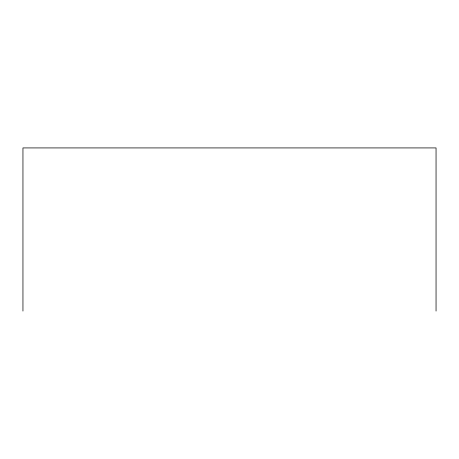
<?xml version="1.0" encoding="UTF-8"?>
<svg xmlns="http://www.w3.org/2000/svg" width="459" height="459" viewBox="0 0 459 459"><rect width="100%" height="100%" fill="white"/><g stroke="black" fill="none" stroke-linecap="round" stroke-linejoin="round"><path stroke-width="0.69" d="M436.05 311.076L436.05 147.924L22.95 147.924L22.95 311.076"/></g></svg>
